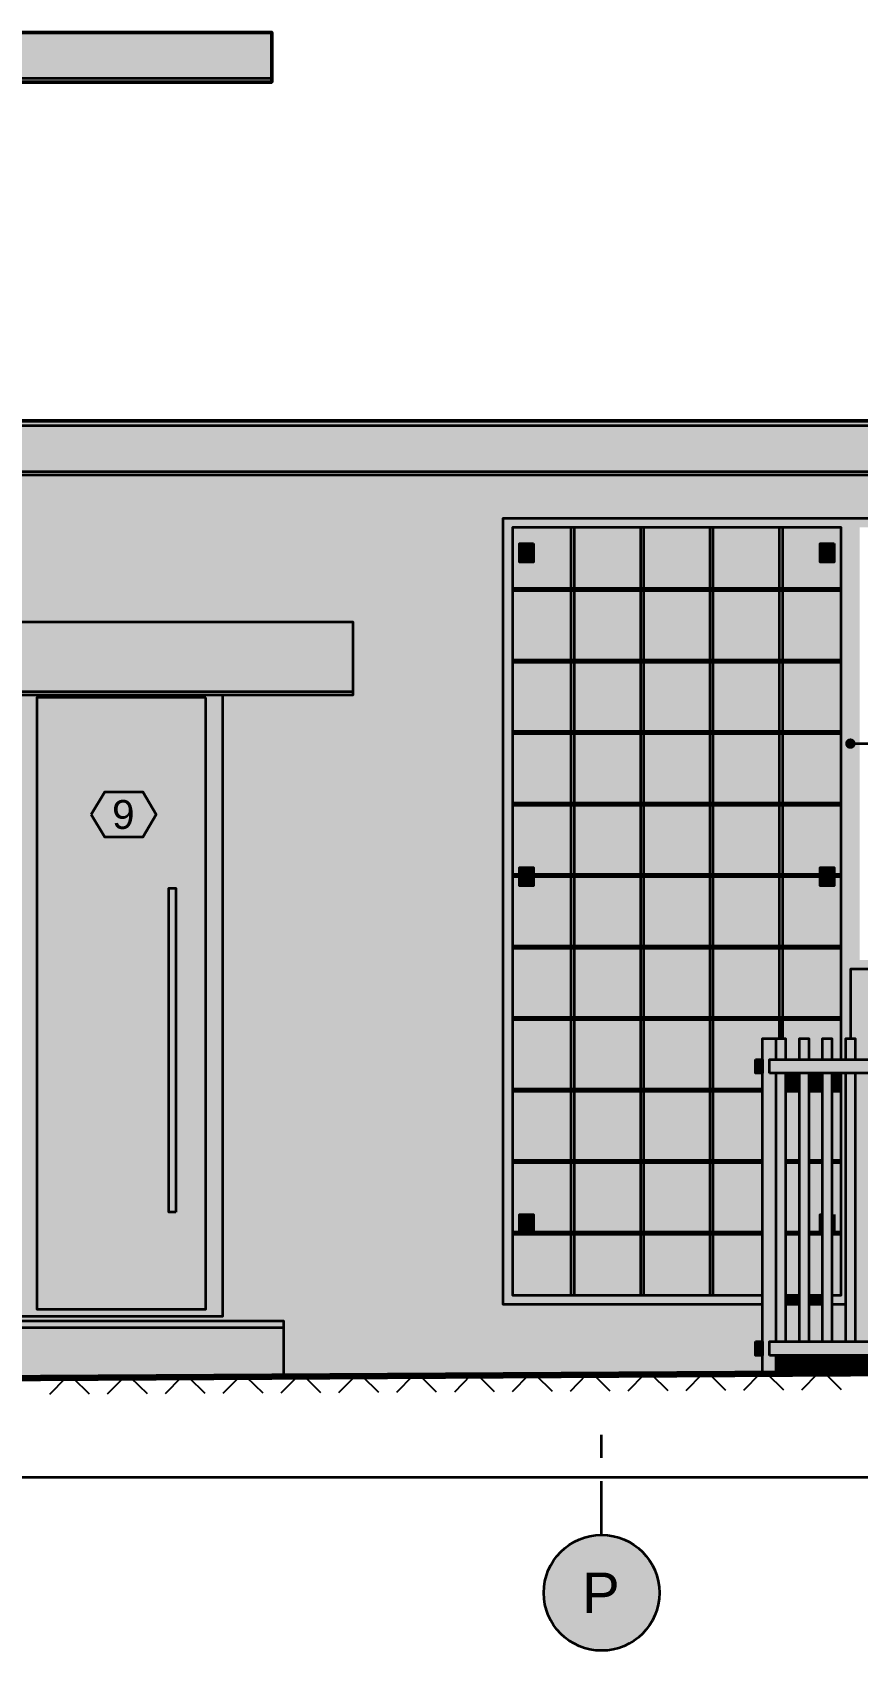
# Model space of a CAD drawing. Header units: metres. Extents: x -13 to 135, y -1 to 10.
# Drawn here: x 4.29 to 7.85, y -1.45 to 5.55 of the extents above; entities that cross this region are included whole.
import ezdxf

# ---------------------------------------------------------------- set-up
doc = ezdxf.new("R2010")
doc.units = ezdxf.units.M
doc.linetypes.add('PUNKTOWA', pattern=[10.5, 8.4, -1.05, 0, -1.05])
for name, color, linetype, lineweight in [('A-ELEWACJE', 7, 'Continuous', 35), ('A-KRESKOWANIE', 8, 'Continuous', 18), ('A-OPISY', 2, 'Continuous', 25), ('A-OSIE', 1, 'PUNKTOWA', 25), ('A-TEREN', 32, 'Continuous', 50), ('A-WYMIARY', 1, 'Continuous', 25)]:
    doc.layers.add(name, color=color, linetype=linetype, lineweight=lineweight)
doc.styles.add('PL_ARIAL', font='arial.ttf')

msp = doc.modelspace()

# ---------------------------------------------------------------- hatches: boundary and pattern name
at = {"layer": 'A-ELEWACJE', "true_color": 0x75797c}
h = msp.add_hatch(color=7, dxfattribs=at)
h.paths.add_polyline_path([(-4.5275, 3.85), (-4.1775, 3.85), (-4.1775, 5.35), (-4.5275, 5.35), (-4.5275, 5.55), (5.3225, 5.55), (5.3225, 5.35), (3.1425, 5.35), (3.1425, 3.85), (4.4725, 3.85), (10.5475, 3.85), (10.5475, 3.65), (4.4725, 3.65), (-4.5275, 3.65)])
h.paths.add_polyline_path([(2.9925, 3.85), (2.9925, 5.35), (-4.0275, 5.35), (-4.0275, 3.85)], flags=0)
at = {"layer": 'A-ELEWACJE', "true_color": 0xf5f4f1}
for points in [[(5.3225, 5.335), (3.1425, 5.335), (3.1425, 5.35), (5.3225, 5.35)], [(10.5475, 3.65), (10.5475, 3.635), (4.4725, 3.635), (-4.5275, 3.635), (-4.5275, 3.65), (4.4725, 3.65)], [(-8.4275, 2.685), (-7.7555, 2.685), (-7.7555, 0), (-5.9995, 0), (-5.9995, 2.685), (-5.8555, 2.685), (-5.8555, 0), (-4.0995, 0), (-4.0995, 2.685), (-3.9555, 2.685), (-3.9555, 0), (-1.7595, 0), (-1.7595, 2.685), (-1.6155, 2.685), (-1.6155, 0), (0.5805, 0), (0.5805, 2.685), (0.7245, 2.685), (0.7245, 0), (3.5605, 0), (3.5605, 2.685), (4.2345, 2.685), (4.2345, 0), (5.1105, 0), (5.1105, 2.685), (5.6725, 2.685), (5.6725, 2.7), (5.6725, 3), (5.6725, 3.002), (4.1725, 3.002), (4.1725, 3.635), (4.4725, 3.635), (10.5375, 3.635), (10.5375, -0.2323), (10.3225, -0.2332), (10.0725, -0.2342), (9.9025, -0.2349), (9.9025, -0.17), (9.9325, -0.17), (9.9325, -0.11), (9.9025, -0.11), (9.9025, 1.05), (9.9325, 1.05), (9.9325, 1.11), (9.9025, 1.11), (9.9025, 1.2), (9.8425, 1.2), (9.8025, 1.2), (9.8025, 1.11), (9.7425, 1.11), (9.7425, 1.2), (9.7025, 1.2), (9.7025, 1.11), (9.6425, 1.11), (9.6425, 1.2), (9.6025, 1.2), (9.6025, 1.11), (9.5425, 1.11), (9.5425, 1.2), (9.5025, 1.2), (9.5025, 1.11), (9.4425, 1.11), (9.4425, 1.2), (9.4025, 1.2), (9.4025, 1.11), (9.3425, 1.11), (9.3425, 1.2), (9.3025, 1.2), (9.3025, 1.11), (9.2425, 1.11), (9.2425, 1.2), (9.2025, 1.2), (9.2025, 1.11), (9.1425, 1.11), (9.1425, 1.2), (9.1025, 1.2), (9.1025, 1.11), (9.0425, 1.11), (9.0425, 1.2), (9.0025, 1.2), (9.0025, 1.11), (8.9425, 1.11), (8.9425, 1.2), (8.9025, 1.2), (8.9025, 1.11), (8.8425, 1.11), (8.8425, 1.2), (8.8025, 1.2), (8.8025, 1.11), (8.7425, 1.11), (8.7425, 1.2), (8.7025, 1.2), (8.7025, 1.11), (8.6425, 1.11), (8.6425, 1.2), (8.6025, 1.2), (8.6025, 1.11), (8.5425, 1.11), (8.5425, 1.2), (8.5025, 1.2), (8.5025, 1.11), (8.4425, 1.11), (8.4425, 1.2), (8.4025, 1.2), (8.4025, 1.11), (8.3425, 1.11), (8.3425, 1.2), (8.3025, 1.2), (8.3025, 1.11), (8.2425, 1.11), (8.2425, 1.2), (8.2025, 1.2), (8.2025, 1.11), (8.1425, 1.11), (8.1425, 1.2), (8.1025, 1.2), (8.1025, 1.11), (8.0425, 1.11), (8.0425, 1.2), (8.0025, 1.2), (8.0025, 1.11), (7.9425, 1.11), (7.9425, 1.2), (7.9025, 1.2), (7.9025, 1.11), (7.8425, 1.11), (7.8425, 1.2), (7.8225, 1.2), (7.8225, 1.5), (7.8625, 1.5), (10.3875, 1.5), (10.4275, 1.5), (10.4275, 1.54), (10.4275, 3.41), (10.4275, 3.45), (10.3875, 3.45), (7.8625, 3.45), (7.8225, 3.45), (7.7825, 3.45), (6.3625, 3.45), (6.3225, 3.45), (6.3225, 3.41), (6.3225, 0.09), (6.3225, 0.05), (6.3625, 0.05), (7.4425, 0.05), (7.4425, -0.11), (7.4125, -0.11), (7.4125, -0.17), (7.4425, -0.17), (7.4425, -0.2484), (7.3225, -0.2491), (7.0725, -0.2506), (6.8225, -0.2521), (6.5725, -0.2536), (6.3225, -0.2551), (6.0725, -0.2566), (5.8225, -0.2581), (5.5725, -0.2596), (5.3725, -0.2608), (5.3725, -0.05), (5.3725, -0.02), (4.1725, -0.02), (-8.4275, -0.02)], [(6.6285, 3.41), (6.9165, 3.41), (6.9165, 3.1469), (6.6285, 3.1469)], [(6.9285, 3.41), (7.2165, 3.41), (7.2165, 3.1469), (6.9285, 3.1469)], [(7.2285, 3.1469), (7.2285, 3.41), (7.5165, 3.41), (7.5165, 3.1469)], [(6.3625, 2.8378), (6.3625, 3.1349), (6.6165, 3.1349), (6.6165, 2.8378)], [(6.9165, 3.1349), (6.9165, 2.8378), (6.6285, 2.8378), (6.6285, 3.1349)], [(7.2165, 3.1349), (7.2165, 2.8378), (6.9285, 2.8378), (6.9285, 3.1349)], [(7.5165, 3.1349), (7.5165, 2.8378), (7.2285, 2.8378), (7.2285, 3.1349)], [(7.7825, 3.1349), (7.7825, 2.8378), (7.5285, 2.8378), (7.5285, 3.1349)], [(6.6165, 2.5287), (6.3625, 2.5287), (6.3625, 2.8258), (6.6165, 2.8258)], [(6.9165, 2.5287), (6.6285, 2.5287), (6.6285, 2.8258), (6.9165, 2.8258)], [(7.2165, 2.8258), (7.2165, 2.5287), (6.9285, 2.5287), (6.9285, 2.8258)], [(7.5165, 2.8258), (7.5165, 2.5287), (7.2285, 2.5287), (7.2285, 2.8258)], [(7.7825, 2.8258), (7.7825, 2.5287), (7.5285, 2.5287), (7.5285, 2.8258)], [(5.6725, 2.7), (5.6725, 2.685), (-9.9275, 2.685), (-9.9275, 2.7)], [(6.6165, 2.2196), (6.3625, 2.2196), (6.3625, 2.5167), (6.6165, 2.5167)], [(6.9165, 2.2196), (6.6285, 2.2196), (6.6285, 2.5167), (6.9165, 2.5167)], [(6.9285, 2.5167), (7.2165, 2.5167), (7.2165, 2.2196), (6.9285, 2.2196)], [(7.5165, 2.2196), (7.2285, 2.2196), (7.2285, 2.5167), (7.5165, 2.5167)], [(7.7825, 2.2196), (7.5285, 2.2196), (7.5285, 2.5167), (7.7825, 2.5167)], [(6.6165, 1.9105), (6.4525, 1.9105), (6.4525, 1.94), (6.3925, 1.94), (6.3925, 1.9105), (6.3625, 1.9105), (6.3625, 2.2076), (6.6165, 2.2076)], [(6.9165, 1.9105), (6.6285, 1.9105), (6.6285, 2.2076), (6.9165, 2.2076)], [(6.9285, 2.2076), (7.2165, 2.2076), (7.2165, 1.9105), (6.9285, 1.9105)], [(7.5165, 1.9105), (7.2285, 1.9105), (7.2285, 2.2076), (7.5165, 2.2076)], [(7.6925, 1.9105), (7.5285, 1.9105), (7.5285, 2.2076), (7.7825, 2.2076), (7.7825, 1.9105), (7.7525, 1.9105), (7.7525, 1.94), (7.6925, 1.94)], [(6.6165, 1.6015), (6.3625, 1.6015), (6.3625, 1.8985), (6.3925, 1.8985), (6.3925, 1.86), (6.4525, 1.86), (6.4525, 1.8985), (6.6165, 1.8985)], [(6.9165, 1.6015), (6.6285, 1.6015), (6.6285, 1.8985), (6.9165, 1.8985)], [(6.9285, 1.8985), (7.2165, 1.8985), (7.2165, 1.6015), (6.9285, 1.6015)], [(7.5165, 1.6015), (7.2285, 1.6015), (7.2285, 1.8985), (7.5165, 1.8985)], [(7.6925, 1.86), (7.7525, 1.86), (7.7525, 1.8985), (7.7825, 1.8985), (7.7825, 1.6015), (7.5285, 1.6015), (7.5285, 1.8985), (7.6925, 1.8985)], [(6.6165, 1.2924), (6.3625, 1.2924), (6.3625, 1.5895), (6.6165, 1.5895)], [(6.9165, 1.2924), (6.6285, 1.2924), (6.6285, 1.5895), (6.9165, 1.5895)], [(6.9285, 1.5895), (7.2165, 1.5895), (7.2165, 1.2924), (6.9285, 1.2924)], [(7.5165, 1.2924), (7.2285, 1.2924), (7.2285, 1.5895), (7.5165, 1.5895)], [(7.7825, 1.2924), (7.5285, 1.2924), (7.5285, 1.5895), (7.7825, 1.5895)], [(6.6165, 0.9833), (6.3625, 0.9833), (6.3625, 1.2804), (6.6165, 1.2804)], [(6.9165, 0.9833), (6.6285, 0.9833), (6.6285, 1.2804), (6.9165, 1.2804)], [(6.9285, 1.2804), (7.2165, 1.2804), (7.2165, 0.9833), (6.9285, 0.9833)], [(7.4425, 0.9833), (7.2285, 0.9833), (7.2285, 1.2804), (7.5165, 1.2804), (7.5165, 1.2), (7.5025, 1.2), (7.4425, 1.2), (7.4425, 1.11), (7.4125, 1.11), (7.4125, 1.05), (7.4425, 1.05)], [(7.5425, 1.2), (7.5285, 1.2), (7.5285, 1.2804), (7.7825, 1.2804), (7.7825, 1.11), (7.7425, 1.11), (7.7425, 1.2), (7.7025, 1.2), (7.7025, 1.11), (7.6425, 1.11), (7.6425, 1.2), (7.6025, 1.2), (7.6025, 1.11), (7.5425, 1.11)], [(7.6025, 1.05), (7.6025, 0.9833), (7.5425, 0.9833), (7.5425, 1.05)], [(7.7025, 1.05), (7.7025, 0.9833), (7.6425, 0.9833), (7.6425, 1.05)], [(7.7425, 1.05), (7.7825, 1.05), (7.7825, 0.9833), (7.7425, 0.9833)], [(7.9025, 1.05), (7.9025, -0.11), (7.8425, -0.11), (7.8425, 1.05)], [(6.6165, 0.6742), (6.3625, 0.6742), (6.3625, 0.9713), (6.6165, 0.9713)], [(6.9165, 0.6742), (6.6285, 0.6742), (6.6285, 0.9713), (6.9165, 0.9713)], [(6.9285, 0.9713), (7.2165, 0.9713), (7.2165, 0.6742), (6.9285, 0.6742)], [(7.4425, 0.6742), (7.2285, 0.6742), (7.2285, 0.9713), (7.4425, 0.9713)], [(7.6025, 0.9713), (7.6025, 0.6742), (7.5425, 0.6742), (7.5425, 0.9713)], [(7.7025, 0.9713), (7.7025, 0.6742), (7.6425, 0.6742), (7.6425, 0.9713)], [(7.7425, 0.9713), (7.7825, 0.9713), (7.7825, 0.6742), (7.7425, 0.6742)], [(6.3925, 0.44), (6.3925, 0.3651), (6.3625, 0.3651), (6.3625, 0.6622), (6.6165, 0.6622), (6.6165, 0.3651), (6.4525, 0.3651), (6.4525, 0.44)], [(6.9165, 0.3651), (6.6285, 0.3651), (6.6285, 0.6622), (6.9165, 0.6622)], [(6.9285, 0.6622), (7.2165, 0.6622), (7.2165, 0.3651), (6.9285, 0.3651)], [(7.4425, 0.3651), (7.2285, 0.3651), (7.2285, 0.6622), (7.4425, 0.6622)], [(7.6025, 0.6622), (7.6025, 0.3651), (7.5425, 0.3651), (7.5425, 0.6622)], [(7.6925, 0.44), (7.6925, 0.3651), (7.6425, 0.3651), (7.6425, 0.6622), (7.7025, 0.6622), (7.7025, 0.44)], [(7.7425, 0.6622), (7.7825, 0.6622), (7.7825, 0.3651), (7.7525, 0.3651), (7.7525, 0.44), (7.7425, 0.44)], [(6.6165, 0.09), (6.3625, 0.09), (6.3625, 0.3531), (6.6165, 0.3531)], [(6.9165, 0.09), (6.6285, 0.09), (6.6285, 0.3531), (6.9165, 0.3531)], [(6.9285, 0.3531), (7.2165, 0.3531), (7.2165, 0.09), (6.9285, 0.09)], [(7.4425, 0.3531), (7.4425, 0.09), (7.2285, 0.09), (7.2285, 0.3531)], [(7.6025, 0.3531), (7.6025, 0.09), (7.5425, 0.09), (7.5425, 0.3531)], [(7.7025, 0.3531), (7.7025, 0.09), (7.6425, 0.09), (7.6425, 0.3531)], [(7.7425, 0.3531), (7.7825, 0.3531), (7.7825, 0.09), (7.7425, 0.09)], [(7.6025, 0.05), (7.6025, -0.11), (7.5425, -0.11), (7.5425, 0.05)], [(7.7025, 0.05), (7.7025, -0.11), (7.6425, -0.11), (7.6425, 0.05)], [(7.8025, 0.05), (7.8025, -0.11), (7.7425, -0.11), (7.7425, 0.05), (7.7825, 0.05)], [(7.5425, -0.2478), (7.5425, -0.17), (7.6025, -0.17), (7.6025, -0.2474), (7.5725, -0.2476)], [(7.6425, -0.2472), (7.6425, -0.17), (7.7025, -0.17), (7.7025, -0.2468)], [(7.7425, -0.2466), (7.7425, -0.17), (7.8025, -0.17), (7.8025, -0.2462)], [(7.8425, -0.246), (7.8425, -0.17), (7.9025, -0.17), (7.9025, -0.2456)]]:
    msp.add_hatch(color=7, dxfattribs=at).paths.add_polyline_path(points)
at = {"layer": 'A-ELEWACJE', "true_color": 0x75787b}
msp.add_hatch(color=7, dxfattribs=at).paths.add_polyline_path([(3.9375, 3.87), (10.5725, 3.87), (10.5725, 3.85), (10.5475, 3.85), (4.4725, 3.85), (3.9375, 3.85)])
at = {"layer": 'A-ELEWACJE', "true_color": 0x585e62}
h = msp.add_hatch(color=7, dxfattribs=at)
h.paths.add_polyline_path([(6.3225, 3.45), (6.3625, 3.45), (7.7825, 3.45), (7.8225, 3.45), (7.8625, 3.45), (10.3875, 3.45), (10.4275, 3.45), (10.4275, 3.41), (10.4275, 1.54), (10.4275, 1.5), (10.3875, 1.5), (7.8625, 1.5), (7.8225, 1.5), (7.8225, 1.2), (7.8025, 1.2), (7.8025, 1.11), (7.7825, 1.11), (7.7825, 3.41), (6.3625, 3.41), (6.3625, 0.09), (7.4425, 0.09), (7.4425, 0.05), (6.3625, 0.05), (6.3225, 0.05), (6.3225, 0.09), (6.3225, 3.41)])
h.paths.add_polyline_path([(10.3875, 3.41), (7.8625, 3.41), (7.8625, 1.54), (10.3875, 1.54)], flags=0)
at = {"layer": 'A-ELEWACJE', "true_color": 0xf5f4f1}
h = msp.add_hatch(color=7, dxfattribs=at)
h.paths.add_polyline_path([(6.3625, 3.1469), (6.3625, 3.41), (6.6165, 3.41), (6.6165, 3.1469)])
h.paths.add_polyline_path([(6.3925, 3.34), (6.3925, 3.26), (6.4525, 3.26), (6.4525, 3.34)], flags=0)
at = {"layer": 'A-ELEWACJE', "true_color": 0x585e62}
for points in [[(6.6285, 3.1469), (6.6165, 3.1469), (6.6165, 3.41), (6.6285, 3.41)], [(6.9165, 3.41), (6.9285, 3.41), (6.9285, 3.1469), (6.9165, 3.1469)], [(7.2165, 3.41), (7.2285, 3.41), (7.2285, 3.1469), (7.2165, 3.1469)], [(7.5285, 3.1469), (7.5165, 3.1469), (7.5165, 3.41), (7.5285, 3.41)], [(6.4525, 3.26), (6.3925, 3.26), (6.3925, 3.34), (6.4525, 3.34)], [(7.7525, 3.26), (7.6925, 3.26), (7.6925, 3.34), (7.7525, 3.34)], [(6.3625, 3.1349), (6.3625, 3.1469), (7.7825, 3.1469), (7.7825, 3.1349)], [(6.6285, 2.8378), (6.6165, 2.8378), (6.6165, 3.1349), (6.6285, 3.1349)], [(6.9165, 3.1349), (6.9285, 3.1349), (6.9285, 2.8378), (6.9165, 2.8378)], [(7.2165, 3.1349), (7.2285, 3.1349), (7.2285, 2.8378), (7.2165, 2.8378)], [(7.5285, 2.8378), (7.5165, 2.8378), (7.5165, 3.1349), (7.5285, 3.1349)], [(6.3625, 2.8258), (6.3625, 2.8378), (7.7825, 2.8378), (7.7825, 2.8258)], [(6.6285, 2.5287), (6.6165, 2.5287), (6.6165, 2.8258), (6.6285, 2.8258)], [(6.9165, 2.8258), (6.9285, 2.8258), (6.9285, 2.5287), (6.9165, 2.5287)], [(7.2165, 2.8258), (7.2285, 2.8258), (7.2285, 2.5287), (7.2165, 2.5287)], [(7.5285, 2.5287), (7.5165, 2.5287), (7.5165, 2.8258), (7.5285, 2.8258)], [(6.3625, 2.5167), (6.3625, 2.5287), (7.7825, 2.5287), (7.7825, 2.5167)], [(6.6285, 2.2196), (6.6165, 2.2196), (6.6165, 2.5167), (6.6285, 2.5167)], [(6.9165, 2.5167), (6.9285, 2.5167), (6.9285, 2.2196), (6.9165, 2.2196)], [(7.2165, 2.5167), (7.2285, 2.5167), (7.2285, 2.2196), (7.2165, 2.2196)], [(7.5285, 2.2196), (7.5165, 2.2196), (7.5165, 2.5167), (7.5285, 2.5167)], [(6.3625, 2.2076), (6.3625, 2.2196), (7.7825, 2.2196), (7.7825, 2.2076)], [(6.6285, 1.9105), (6.6165, 1.9105), (6.6165, 2.2076), (6.6285, 2.2076)], [(6.9165, 2.2076), (6.9285, 2.2076), (6.9285, 1.9105), (6.9165, 1.9105)], [(7.2165, 2.2076), (7.2285, 2.2076), (7.2285, 1.9105), (7.2165, 1.9105)], [(7.5285, 1.9105), (7.5165, 1.9105), (7.5165, 2.2076), (7.5285, 2.2076)], [(6.3625, 1.8985), (6.3625, 1.9105), (7.7825, 1.9105), (7.7825, 1.8985)], [(6.4525, 1.9105), (6.3925, 1.9105), (6.3925, 1.94), (6.4525, 1.94)], [(6.4525, 1.86), (6.3925, 1.86), (6.3925, 1.8985), (6.4525, 1.8985)], [(6.6285, 1.6015), (6.6165, 1.6015), (6.6165, 1.8985), (6.6285, 1.8985)], [(6.9165, 1.8985), (6.9285, 1.8985), (6.9285, 1.6015), (6.9165, 1.6015)], [(7.2165, 1.8985), (7.2285, 1.8985), (7.2285, 1.6015), (7.2165, 1.6015)], [(7.5285, 1.6015), (7.5165, 1.6015), (7.5165, 1.8985), (7.5285, 1.8985)], [(7.6925, 1.94), (7.7525, 1.94), (7.7525, 1.9105), (7.6925, 1.9105)], [(7.6925, 1.86), (7.6925, 1.8985), (7.7525, 1.8985), (7.7525, 1.86)], [(6.3625, 1.5895), (6.3625, 1.6015), (7.7825, 1.6015), (7.7825, 1.5895)], [(6.6285, 1.2924), (6.6165, 1.2924), (6.6165, 1.5895), (6.6285, 1.5895)], [(6.9165, 1.5895), (6.9285, 1.5895), (6.9285, 1.2924), (6.9165, 1.2924)], [(7.2165, 1.5895), (7.2285, 1.5895), (7.2285, 1.2924), (7.2165, 1.2924)], [(7.5285, 1.2924), (7.5165, 1.2924), (7.5165, 1.5895), (7.5285, 1.5895)], [(6.3625, 1.2804), (6.3625, 1.2924), (7.7825, 1.2924), (7.7825, 1.2804)], [(6.6285, 0.9833), (6.6165, 0.9833), (6.6165, 1.2804), (6.6285, 1.2804)], [(6.9165, 1.2804), (6.9285, 1.2804), (6.9285, 0.9833), (6.9165, 0.9833)], [(7.2165, 1.2804), (7.2285, 1.2804), (7.2285, 0.9833), (7.2165, 0.9833)], [(7.5285, 1.2), (7.5165, 1.2), (7.5165, 1.2804), (7.5285, 1.2804)], [(7.7825, 0.05), (7.7425, 0.05), (7.7425, 0.09), (7.7825, 0.09), (7.7825, 1.05), (7.8025, 1.05), (7.8025, 0.05)], [(6.3625, 0.9713), (6.3625, 0.9833), (7.4425, 0.9833), (7.4425, 0.9713)], [(7.5425, 0.9713), (7.5425, 0.9833), (7.6025, 0.9833), (7.6025, 0.9713)], [(7.6425, 0.9713), (7.6425, 0.9833), (7.7025, 0.9833), (7.7025, 0.9713)], [(7.7425, 0.9713), (7.7425, 0.9833), (7.7825, 0.9833), (7.7825, 0.9713)], [(6.6285, 0.6742), (6.6165, 0.6742), (6.6165, 0.9713), (6.6285, 0.9713)], [(6.9165, 0.9713), (6.9285, 0.9713), (6.9285, 0.6742), (6.9165, 0.6742)], [(7.2165, 0.9713), (7.2285, 0.9713), (7.2285, 0.6742), (7.2165, 0.6742)], [(6.3625, 0.6622), (6.3625, 0.6742), (7.4425, 0.6742), (7.4425, 0.6622)], [(6.6285, 0.3651), (6.6165, 0.3651), (6.6165, 0.6622), (6.6285, 0.6622)], [(6.9165, 0.6622), (6.9285, 0.6622), (6.9285, 0.3651), (6.9165, 0.3651)], [(7.2165, 0.6622), (7.2285, 0.6622), (7.2285, 0.3651), (7.2165, 0.3651)], [(7.5425, 0.6622), (7.5425, 0.6742), (7.6025, 0.6742), (7.6025, 0.6622)], [(7.6425, 0.6622), (7.6425, 0.6742), (7.7025, 0.6742), (7.7025, 0.6622)], [(7.7425, 0.6622), (7.7425, 0.6742), (7.7825, 0.6742), (7.7825, 0.6622)], [(6.4525, 0.3651), (6.3925, 0.3651), (6.3925, 0.44), (6.4525, 0.44)], [(7.6925, 0.44), (7.7025, 0.44), (7.7025, 0.3651), (7.6925, 0.3651)], [(7.7525, 0.3651), (7.7425, 0.3651), (7.7425, 0.44), (7.7525, 0.44)], [(6.3625, 0.3531), (6.3625, 0.3651), (7.4425, 0.3651), (7.4425, 0.3531)], [(6.6285, 0.09), (6.6165, 0.09), (6.6165, 0.3531), (6.6285, 0.3531)], [(6.9165, 0.09), (6.9165, 0.3531), (6.9285, 0.3531), (6.9285, 0.09)], [(7.2165, 0.09), (7.2165, 0.3531), (7.2285, 0.3531), (7.2285, 0.09)], [(7.5425, 0.3531), (7.5425, 0.3651), (7.6025, 0.3651), (7.6025, 0.3531)], [(7.6425, 0.3531), (7.6425, 0.3651), (7.7025, 0.3651), (7.7025, 0.3531)], [(7.7425, 0.3531), (7.7425, 0.3651), (7.7825, 0.3651), (7.7825, 0.3531)], [(7.5425, 0.05), (7.5425, 0.09), (7.6025, 0.09), (7.6025, 0.05)], [(7.6425, 0.05), (7.6425, 0.09), (7.7025, 0.09), (7.7025, 0.05)]]:
    msp.add_hatch(color=7, dxfattribs=at).paths.add_polyline_path(points)
at = {"layer": 'A-ELEWACJE', "true_color": 0xf5f4f1}
h = msp.add_hatch(color=7, dxfattribs=at)
h.paths.add_polyline_path([(7.5285, 3.1469), (7.5285, 3.41), (7.7825, 3.41), (7.7825, 3.1469)])
h.paths.add_polyline_path([(7.6925, 3.34), (7.6925, 3.26), (7.7525, 3.26), (7.7525, 3.34)], flags=0)
at = {"layer": 'A-ELEWACJE', "true_color": 0x797d80}
msp.add_hatch(color=7, dxfattribs=at).paths.add_polyline_path([(-9.9275, 3.002), (5.6725, 3.002), (5.6725, 3), (-9.9275, 3)])
at = {"layer": 'A-ELEWACJE', "true_color": 0xbab7af}
msp.add_hatch(color=7, dxfattribs=at).paths.add_polyline_path([(-9.9275, 3), (5.6725, 3), (5.6725, 2.7), (-9.9275, 2.7)])
at = {"layer": 'A-ELEWACJE', "true_color": 0x6a6d70}
h = msp.add_hatch(color=7, dxfattribs=at)
h.paths.add_polyline_path([(5.0375, 0), (4.3075, 0), (4.2345, 0), (4.2345, 2.685), (5.1105, 2.685), (5.1105, 0)])
h.paths.add_polyline_path([(4.3075, 2.675), (4.3075, 0.03), (5.0375, 0.03), (5.0375, 2.675)], flags=0)
at = {"layer": 'A-ELEWACJE', "true_color": 0x707376}
h = msp.add_hatch(color=7, dxfattribs=at)
h.paths.add_polyline_path([(4.3075, 0.03), (4.3075, 2.675), (5.0375, 2.675), (5.0375, 0.03)])
h.paths.add_polyline_path([(4.8775, 0.45), (4.9075, 0.45), (4.9075, 1.85), (4.8775, 1.85)], flags=0)
at = {"layer": 'A-ELEWACJE', "true_color": 0xbec2c5}
msp.add_hatch(color=7, dxfattribs=at).paths.add_polyline_path([(4.8775, 0.45), (4.8775, 1.85), (4.9075, 1.85), (4.9075, 0.45)])
at = {"layer": 'A-ELEWACJE', "true_color": 0xa37650}
for points in [[(7.4425, -0.17), (7.4425, -0.11), (7.4425, 1.05), (7.4425, 1.11), (7.4425, 1.2), (7.5025, 1.2), (7.5025, 1.11), (7.4725, 1.11), (7.4725, 1.05), (7.5025, 1.05), (7.5025, -0.11), (7.4725, -0.11), (7.4725, -0.17), (7.5025, -0.17), (7.5025, -0.248), (7.4425, -0.2484)], [(7.5025, 1.2), (7.5425, 1.2), (7.5425, 1.11), (7.5025, 1.11)], [(7.6025, 1.2), (7.6425, 1.2), (7.6425, 1.11), (7.6025, 1.11)], [(7.7025, 1.2), (7.7425, 1.2), (7.7425, 1.11), (7.7025, 1.11)], [(7.8025, 1.2), (7.8425, 1.2), (7.8425, 1.11), (7.8025, 1.11)], [(7.5025, 1.05), (7.5425, 1.05), (7.5425, -0.11), (7.5025, -0.11)], [(7.6025, 1.05), (7.6425, 1.05), (7.6425, -0.11), (7.6025, -0.11)], [(7.7025, 1.05), (7.7425, 1.05), (7.7425, -0.11), (7.7025, -0.11)], [(7.8025, 1.05), (7.8425, 1.05), (7.8425, -0.11), (7.8025, -0.11)], [(7.5025, -0.17), (7.5425, -0.17), (7.5425, -0.2478), (7.5025, -0.248)], [(7.6025, -0.17), (7.6425, -0.17), (7.6425, -0.2472), (7.6025, -0.2474)], [(7.7025, -0.17), (7.7425, -0.17), (7.7425, -0.2466), (7.7025, -0.2468)], [(7.8025, -0.17), (7.8425, -0.17), (7.8425, -0.246), (7.8225, -0.2461), (7.8025, -0.2462)]]:
    msp.add_hatch(color=7, dxfattribs=at).paths.add_polyline_path(points)
at = {"layer": 'A-ELEWACJE', "true_color": 0x6b6e70}
for points in [[(7.4425, 1.11), (7.4425, 1.05), (7.4125, 1.05), (7.4125, 1.11)], [(7.4725, 1.05), (7.4725, 1.11), (9.8725, 1.11), (9.8725, 1.05)], [(7.4425, -0.11), (7.4425, -0.17), (7.4125, -0.17), (7.4125, -0.11)], [(7.4725, -0.17), (7.4725, -0.11), (9.8725, -0.11), (9.8725, -0.17)]]:
    msp.add_hatch(color=7, dxfattribs=at).paths.add_polyline_path(points)
at = {"layer": 'A-ELEWACJE', "true_color": 0xc2beb6}
msp.add_hatch(color=7, dxfattribs=at).paths.add_polyline_path([(4.1725, -0.05), (4.1725, -0.02), (5.3725, -0.02), (5.3725, -0.05)])
at = {"layer": 'A-ELEWACJE', "true_color": 0x969087}
msp.add_hatch(color=7, dxfattribs=at).paths.add_polyline_path([(4.1725, -0.05), (5.3725, -0.05), (5.3725, -0.2608), (5.3225, -0.2611), (5.0725, -0.2626), (4.8225, -0.2641), (4.5725, -0.2656), (4.3225, -0.2671), (4.1725, -0.2678)])
at = {"layer": 'A-OPISY', "true_color": 0x000000}
msp.add_hatch(color=7, dxfattribs=at).paths.add_polyline_path([(7.845, 2.475), (7.8442, 2.4808), (7.842, 2.4863), (7.8384, 2.4909), (7.8338, 2.4945), (7.8283, 2.4967), (7.8225, 2.4975), (7.8167, 2.4967), (7.8112, 2.4945), (7.8066, 2.4909), (7.803, 2.4863), (7.8008, 2.4808), (7.8, 2.475), (7.8008, 2.4692), (7.803, 2.4638), (7.8066, 2.4591), (7.8112, 2.4555), (7.8167, 2.4533), (7.8225, 2.4525), (7.8283, 2.4533), (7.8338, 2.4555), (7.8384, 2.4591), (7.842, 2.4638), (7.8442, 2.4692)])
at = {"layer": 'A-OPISY', "true_color": 0xffffff}
msp.add_hatch(color=7, dxfattribs=at).paths.add_polyline_path([(4.5423, 2.1687), (4.6008, 2.2662), (4.7649, 2.2662), (4.8234, 2.1687), (4.7649, 2.0712), (4.6008, 2.0712)])
at = {"layer": 'A-OSIE', "true_color": 0xffffff}
msp.add_hatch(color=7, dxfattribs=at).paths.add_polyline_path([(6.9975, -1.1962), (6.9954, -1.1636), (6.989, -1.1315), (6.9785, -1.1005), (6.964, -1.0712), (6.9458, -1.044), (6.9243, -1.0194), (6.8997, -0.9979), (6.8725, -0.9797), (6.8432, -0.9652), (6.8122, -0.9547), (6.7801, -0.9483), (6.7475, -0.9462), (6.7149, -0.9483), (6.6828, -0.9547), (6.6518, -0.9652), (6.6225, -0.9797), (6.5953, -0.9979), (6.5707, -1.0194), (6.5492, -1.044), (6.531, -1.0712), (6.5165, -1.1005), (6.506, -1.1315), (6.4996, -1.1636), (6.4975, -1.1962), (6.4996, -1.2288), (6.506, -1.2609), (6.5165, -1.2919), (6.531, -1.3212), (6.5492, -1.3484), (6.5707, -1.373), (6.5953, -1.3945), (6.6225, -1.4127), (6.6518, -1.4272), (6.6828, -1.4377), (6.7149, -1.4441), (6.7475, -1.4462), (6.7801, -1.4441), (6.8122, -1.4377), (6.8432, -1.4272), (6.8725, -1.4127), (6.8997, -1.3945), (6.9243, -1.373), (6.9458, -1.3484), (6.964, -1.3212), (6.9785, -1.2919), (6.989, -1.2609), (6.9954, -1.2288)])

# ---------------------------------------------------------------- linework, layer by layer
at = {"layer": 'A-ELEWACJE', "lineweight": 35, "ltscale": 0.05}
for points in [[(-4.5275, 3.85), (-4.1775, 3.85), (-4.1775, 5.35), (-4.5275, 5.35), (-4.5275, 5.55), (5.3225, 5.55), (5.3225, 5.35), (3.1425, 5.35), (3.1425, 3.85), (4.4725, 3.85), (10.5475, 3.85), (10.5475, 3.65), (4.4725, 3.65), (-4.5275, 3.65), (-4.5275, 3.85)], [(5.3225, 5.3496), (5.3225, 5.335), (3.1429, 5.335)], [(3.9375, 3.8504), (3.9375, 3.87), (10.5725, 3.87), (10.5725, 3.85), (10.5479, 3.85)], [(10.5475, 3.6496), (10.5475, 3.635), (4.4725, 3.635), (-4.5275, 3.635), (-4.5275, 3.6496)], [(7.4421, 0.05), (6.3625, 0.05), (6.3225, 0.05), (6.3225, 0.09), (6.3225, 3.41), (6.3225, 3.45), (6.3625, 3.45), (7.7825, 3.45), (7.8225, 3.45), (7.8625, 3.45), (10.3875, 3.45), (10.4275, 3.45), (10.4275, 3.41), (10.4275, 1.54), (10.4275, 1.5), (10.3875, 1.5), (7.8625, 1.5), (7.8225, 1.5), (7.8225, 1.2004)], [(7.7825, 1.1104), (7.7825, 3.41), (6.3625, 3.41), (6.3625, 0.09), (7.4421, 0.09)], [(6.6165, 3.1473), (6.6165, 3.4096)], [(6.6285, 3.4096), (6.6285, 3.1473)], [(6.9165, 3.1473), (6.9165, 3.4096)], [(6.9285, 3.4096), (6.9285, 3.1473)], [(7.2165, 3.1473), (7.2165, 3.4096)], [(7.2285, 3.4096), (7.2285, 3.1473)], [(7.5165, 3.1473), (7.5165, 3.4096)], [(7.5285, 3.4096), (7.5285, 3.1473)], [(6.4525, 3.34), (6.4525, 3.26), (6.3925, 3.26), (6.3925, 3.34), (6.4525, 3.34)], [(7.7525, 3.34), (7.7525, 3.26), (7.6925, 3.26), (7.6925, 3.34), (7.7525, 3.34)], [(6.3629, 3.1469), (7.7821, 3.1469)], [(7.7821, 3.1349), (6.3629, 3.1349)], [(6.6165, 2.8382), (6.6165, 3.1345)], [(6.6285, 3.1345), (6.6285, 2.8382)], [(6.9165, 2.8382), (6.9165, 3.1345)], [(6.9285, 3.1345), (6.9285, 2.8382)], [(7.2165, 2.8382), (7.2165, 3.1345)], [(7.2285, 3.1345), (7.2285, 2.8382)], [(7.5165, 2.8382), (7.5165, 3.1345)], [(7.5285, 3.1345), (7.5285, 2.8382)], [(-9.9275, 3), (-9.9275, 3.002), (5.6725, 3.002), (5.6725, 3), (-9.9275, 3)], [(5.6725, 2.9996), (5.6725, 2.7004)], [(6.3629, 2.8378), (7.7821, 2.8378)], [(7.7821, 2.8258), (6.3629, 2.8258)], [(6.6165, 2.5291), (6.6165, 2.8254)], [(6.6285, 2.8254), (6.6285, 2.5291)], [(6.9165, 2.5291), (6.9165, 2.8254)], [(6.9285, 2.8254), (6.9285, 2.5291)], [(7.2165, 2.5291), (7.2165, 2.8254)], [(7.2285, 2.8254), (7.2285, 2.5291)], [(7.5165, 2.5291), (7.5165, 2.8254)], [(7.5285, 2.8254), (7.5285, 2.5291)], [(-9.9275, 2.7), (5.6725, 2.7), (5.6725, 2.685), (-9.9275, 2.685), (-9.9275, 2.7)], [(4.2345, 2.6846), (4.2345, 0), (5.1105, 0), (5.1105, 2.6846)], [(5.0375, 2.675), (4.3075, 2.675), (4.3075, 0.03), (5.0375, 0.03), (5.0375, 2.675)], [(6.3629, 2.5287), (7.7821, 2.5287)], [(7.7821, 2.5167), (6.3629, 2.5167)], [(6.6165, 2.22), (6.6165, 2.5163)], [(6.6285, 2.5163), (6.6285, 2.22)], [(6.9165, 2.22), (6.9165, 2.5163)], [(6.9285, 2.5163), (6.9285, 2.22)], [(7.2165, 2.22), (7.2165, 2.5163)], [(7.2285, 2.5163), (7.2285, 2.22)], [(7.5165, 2.22), (7.5165, 2.5163)], [(7.5285, 2.5163), (7.5285, 2.22)], [(6.3629, 2.2196), (7.7821, 2.2196)], [(7.7821, 2.2076), (6.3629, 2.2076)], [(6.6165, 1.9109), (6.6165, 2.2072)], [(6.6285, 2.2072), (6.6285, 1.9109)], [(6.9165, 1.9109), (6.9165, 2.2072)], [(6.9285, 2.2072), (6.9285, 1.9109)], [(7.2165, 1.9109), (7.2165, 2.2072)], [(7.2285, 2.2072), (7.2285, 1.9109)], [(7.5165, 1.9109), (7.5165, 2.2072)], [(7.5285, 2.2072), (7.5285, 1.9109)], [(6.3629, 1.9105), (7.7821, 1.9105)], [(7.7821, 1.8985), (6.3629, 1.8985)], [(6.3925, 1.9109), (6.3925, 1.94), (6.4525, 1.94), (6.4525, 1.9109)], [(6.4525, 1.8982), (6.4525, 1.86), (6.3925, 1.86), (6.3925, 1.8982)], [(6.6165, 1.6018), (6.6165, 1.8982)], [(6.6285, 1.8982), (6.6285, 1.6018)], [(6.9165, 1.6018), (6.9165, 1.8982)], [(6.9285, 1.8982), (6.9285, 1.6018)], [(7.2165, 1.6018), (7.2165, 1.8982)], [(7.2285, 1.8982), (7.2285, 1.6018)], [(7.5165, 1.6018), (7.5165, 1.8982)], [(7.5285, 1.8982), (7.5285, 1.6018)], [(7.6925, 1.9109), (7.6925, 1.94), (7.7525, 1.94), (7.7525, 1.9109)], [(7.7525, 1.8982), (7.7525, 1.86), (7.6925, 1.86), (7.6925, 1.8982)], [(4.9075, 0.45), (4.8775, 0.45), (4.8775, 1.85), (4.9075, 1.85), (4.9075, 0.45)], [(6.3629, 1.6015), (7.7821, 1.6015)], [(7.7821, 1.5895), (6.3629, 1.5895)], [(6.6165, 1.2928), (6.6165, 1.5891)], [(6.6285, 1.5891), (6.6285, 1.2928)], [(6.9165, 1.2928), (6.9165, 1.5891)], [(6.9285, 1.5891), (6.9285, 1.2928)], [(7.2165, 1.2928), (7.2165, 1.5891)], [(7.2285, 1.5891), (7.2285, 1.2928)], [(7.5165, 1.2928), (7.5165, 1.5891)], [(7.5285, 1.5891), (7.5285, 1.2928)], [(6.3629, 1.2924), (7.7821, 1.2924)], [(7.7821, 1.2804), (6.3629, 1.2804)], [(6.6165, 0.9837), (6.6165, 1.28)], [(6.6285, 1.28), (6.6285, 0.9837)], [(6.9165, 0.9837), (6.9165, 1.28)], [(6.9285, 1.28), (6.9285, 0.9837)], [(7.2165, 0.9837), (7.2165, 1.28)], [(7.2285, 1.28), (7.2285, 0.9837)], [(7.5165, 1.2004), (7.5165, 1.28)], [(7.5285, 1.28), (7.5285, 1.2004)], [(7.4425, 1.1104), (7.4425, 1.2), (7.5021, 1.2)], [(7.5025, 1.1104), (7.5025, 1.2), (7.5425, 1.2), (7.5425, 1.1104)], [(7.6025, 1.1104), (7.6025, 1.2), (7.6425, 1.2), (7.6425, 1.1104)], [(7.7025, 1.1104), (7.7025, 1.2), (7.7425, 1.2), (7.7425, 1.1104)], [(7.8025, 1.1104), (7.8025, 1.2), (7.8425, 1.2), (7.8425, 1.1104)], [(7.4125, 1.11), (7.4425, 1.11), (7.4425, 1.05), (7.4125, 1.05), (7.4125, 1.11)], [(7.4425, -0.1096), (7.4425, 1.0496)], [(7.4725, 1.05), (7.4725, 1.11), (9.8725, 1.11), (9.8725, 1.05), (7.4725, 1.05)], [(7.5025, -0.1096), (7.5025, 1.0496)], [(7.5425, 1.0496), (7.5425, -0.1096)], [(7.6025, -0.1096), (7.6025, 1.0496)], [(7.6425, 1.0496), (7.6425, -0.1096)], [(7.7025, -0.1096), (7.7025, 1.0496)], [(7.7425, 1.0496), (7.7425, -0.1096)], [(7.7429, 0.09), (7.7825, 0.09), (7.7825, 1.0496)], [(7.8025, -0.1096), (7.8025, 1.0496)], [(7.8425, 1.0496), (7.8425, -0.1096)], [(6.3629, 0.9833), (7.4421, 0.9833)], [(7.5429, 0.9833), (7.6021, 0.9833)], [(7.6429, 0.9833), (7.7021, 0.9833)], [(7.7429, 0.9833), (7.7821, 0.9833)], [(7.4421, 0.9713), (6.3629, 0.9713)], [(6.6165, 0.6746), (6.6165, 0.9709)], [(6.6285, 0.9709), (6.6285, 0.6746)], [(6.9165, 0.6746), (6.9165, 0.9709)], [(6.9285, 0.9709), (6.9285, 0.6746)], [(7.2165, 0.6746), (7.2165, 0.9709)], [(7.2285, 0.9709), (7.2285, 0.6746)], [(7.6021, 0.9713), (7.5429, 0.9713)], [(7.7021, 0.9713), (7.6429, 0.9713)], [(7.7821, 0.9713), (7.7429, 0.9713)], [(6.3629, 0.6742), (7.4421, 0.6742)], [(7.4421, 0.6622), (6.3629, 0.6622)], [(6.6165, 0.3655), (6.6165, 0.6618)], [(6.6285, 0.6618), (6.6285, 0.3655)], [(6.9165, 0.3655), (6.9165, 0.6618)], [(6.9285, 0.6618), (6.9285, 0.3655)], [(7.2165, 0.3655), (7.2165, 0.6618)], [(7.2285, 0.6618), (7.2285, 0.3655)], [(7.5429, 0.6742), (7.6021, 0.6742)], [(7.6021, 0.6622), (7.5429, 0.6622)], [(7.6429, 0.6742), (7.7021, 0.6742)], [(7.7021, 0.6622), (7.6429, 0.6622)], [(7.7429, 0.6742), (7.7821, 0.6742)], [(7.7821, 0.6622), (7.7429, 0.6622)], [(6.3925, 0.3655), (6.3925, 0.44), (6.4525, 0.44), (6.4525, 0.3655)], [(7.6925, 0.3655), (7.6925, 0.44), (7.7021, 0.44)], [(7.7525, 0.44), (7.7525, 0.3655)], [(6.3629, 0.3651), (7.4421, 0.3651)], [(7.4421, 0.3531), (6.3629, 0.3531)], [(6.6165, 0.0904), (6.6165, 0.3527)], [(6.6285, 0.3527), (6.6285, 0.0904)], [(6.9165, 0.0904), (6.9165, 0.3527)], [(6.9285, 0.3527), (6.9285, 0.0904)], [(7.2165, 0.0904), (7.2165, 0.3527)], [(7.2285, 0.3527), (7.2285, 0.0904)], [(7.5429, 0.3651), (7.6021, 0.3651)], [(7.6021, 0.3531), (7.5429, 0.3531)], [(7.6429, 0.3651), (7.7021, 0.3651)], [(7.7021, 0.3531), (7.6429, 0.3531)], [(7.7429, 0.3651), (7.7821, 0.3651)], [(7.7821, 0.3531), (7.7429, 0.3531)], [(7.5429, 0.09), (7.6021, 0.09)], [(7.6429, 0.09), (7.7021, 0.09)], [(7.6021, 0.05), (7.5429, 0.05)], [(7.7021, 0.05), (7.6429, 0.05)], [(7.8021, 0.05), (7.7825, 0.05), (7.7429, 0.05)], [(4.1729, -0.02), (5.3725, -0.02), (5.3725, -0.05), (4.1729, -0.05)], [(5.3725, -0.0504), (5.3725, -0.2604)], [(7.4125, -0.11), (7.4425, -0.11), (7.4425, -0.17), (7.4125, -0.17), (7.4125, -0.11)], [(7.4725, -0.17), (7.4725, -0.11), (9.8725, -0.11), (9.8725, -0.17), (7.4725, -0.17)], [(7.4425, -0.248), (7.4425, -0.1704)], [(7.5025, -0.2476), (7.5025, -0.1704)], [(7.5425, -0.1704), (7.5425, -0.2474)], [(7.6025, -0.247), (7.6025, -0.1704)], [(7.6425, -0.1704), (7.6425, -0.2468)], [(7.7025, -0.2464), (7.7025, -0.1704)], [(7.7425, -0.1704), (7.7425, -0.2462)], [(7.8025, -0.2458), (7.8025, -0.1704)], [(7.8425, -0.1704), (7.8425, -0.2456)]]:
    msp.add_lwpolyline(points, dxfattribs=at)
at = {"layer": 'A-ELEWACJE', "lineweight": 50, "ltscale": 0.05}
for points in [[(4.1725, 5.55), (5.3225, 5.55), (5.3225, 5.35), (5.3225, 5.335), (4.1725, 5.335)], [(4.2025, 3.87), (10.0275, 3.87), (10.5725, 3.87), (10.5725, 3.85), (10.5475, 3.85), (10.5475, 3.65), (10.5475, 3.635), (10.5475, 2.1), (10.5475, 2.088), (10.5475, 0), (10.5475, -0.2313)]]:
    msp.add_lwpolyline(points, dxfattribs=at)
at = {"layer": 'A-KRESKOWANIE', "lineweight": 25, "ltscale": 0.05}
for points in [[(4.3626, -0.3376), (4.4329, -0.2664)], [(4.4621, -0.2663), (4.5333, -0.3365)], [(4.6126, -0.3361), (4.6829, -0.2649)], [(4.7121, -0.2648), (4.7833, -0.335)], [(4.8626, -0.3346), (4.9329, -0.2634)], [(4.9621, -0.2633), (5.0333, -0.3335)], [(5.1126, -0.3331), (5.1829, -0.2619)], [(5.2121, -0.2618), (5.2833, -0.332)], [(5.3626, -0.3316), (5.4329, -0.2604)], [(5.4621, -0.2603), (5.5333, -0.3305)], [(5.6126, -0.3301), (5.6829, -0.2589)], [(5.7121, -0.2588), (5.7833, -0.329)], [(5.8626, -0.3286), (5.9329, -0.2574)], [(5.9621, -0.2573), (6.0333, -0.3275)], [(6.1126, -0.3271), (6.1829, -0.2559)], [(6.2121, -0.2558), (6.2833, -0.326)], [(6.3626, -0.3256), (6.4329, -0.2544)], [(6.4621, -0.2543), (6.5333, -0.3245)], [(6.6126, -0.3241), (6.6829, -0.2529)], [(6.7121, -0.2528), (6.7833, -0.323)], [(6.8626, -0.3226), (6.9329, -0.2514)], [(6.9621, -0.2513), (7.0333, -0.3215)], [(7.1126, -0.3211), (7.1829, -0.2499)], [(7.2121, -0.2498), (7.2833, -0.32)], [(7.3626, -0.3196), (7.4329, -0.2484)], [(7.4621, -0.2483), (7.5333, -0.3185)], [(7.6126, -0.3181), (7.6829, -0.2469)], [(7.7121, -0.2468), (7.7833, -0.317)]]:
    msp.add_lwpolyline(points, dxfattribs=at)
at = {"layer": 'A-OPISY', "lineweight": 35, "ltscale": 0.05}
msp.add_lwpolyline([(7.8225, 2.475), (8.3725, 2.475)], dxfattribs=at)
msp.add_lwpolyline([(4.5423, 2.1687), (4.6008, 2.2662), (4.7649, 2.2662), (4.8234, 2.1687), (4.7649, 2.0712), (4.6008, 2.0712)], close=True, dxfattribs=at)
at = {"layer": 'A-OSIE', "linetype": 'PUNKTOWA', "lineweight": 35, "ltscale": 0.027778, "flags": 128}
msp.add_lwpolyline([(6.7475, -0.9462), (6.7475, -0.4212)], dxfattribs=at)
at = {"layer": 'A-OSIE', "linetype": 'Continuous', "lineweight": 35, "ltscale": 0.05}
msp.add_circle((6.7475, -1.1962), 0.25, dxfattribs=at)
at = {"layer": 'A-TEREN', "lineweight": 140, "ltscale": 0.05}
msp.add_lwpolyline([(4.0725, -0.2682), (4.3225, -0.2671), (4.5725, -0.2656), (4.8225, -0.2641), (5.0725, -0.2626), (5.3225, -0.2611), (5.5725, -0.2596), (5.8225, -0.2581), (6.0725, -0.2566), (6.3225, -0.2551), (6.5725, -0.2536), (6.8225, -0.2521), (7.0725, -0.2506), (7.3225, -0.2491), (7.5725, -0.2476), (7.8225, -0.2461), (8.0725, -0.2446)], dxfattribs=at)
at = {"layer": 'A-WYMIARY', "lineweight": 35, "ltscale": 0.05}
msp.add_lwpolyline([(-11.5275, -0.6962), (10.6725, -0.6962)], dxfattribs=at)

# ---------------------------------------------------------------- texts
at = {"layer": 'A-OPISY', "style": 'PL_ARIAL'}
msp.add_text('9', height=0.125, dxfattribs=at).set_placement((4.6323, 2.1062))
at = {"layer": 'A-OSIE', "style": 'PL_ARIAL'}
msp.add_text('P', height=0.175, dxfattribs=at).set_placement((6.6627, -1.2837))

doc.saveas('drawing.dxf')
